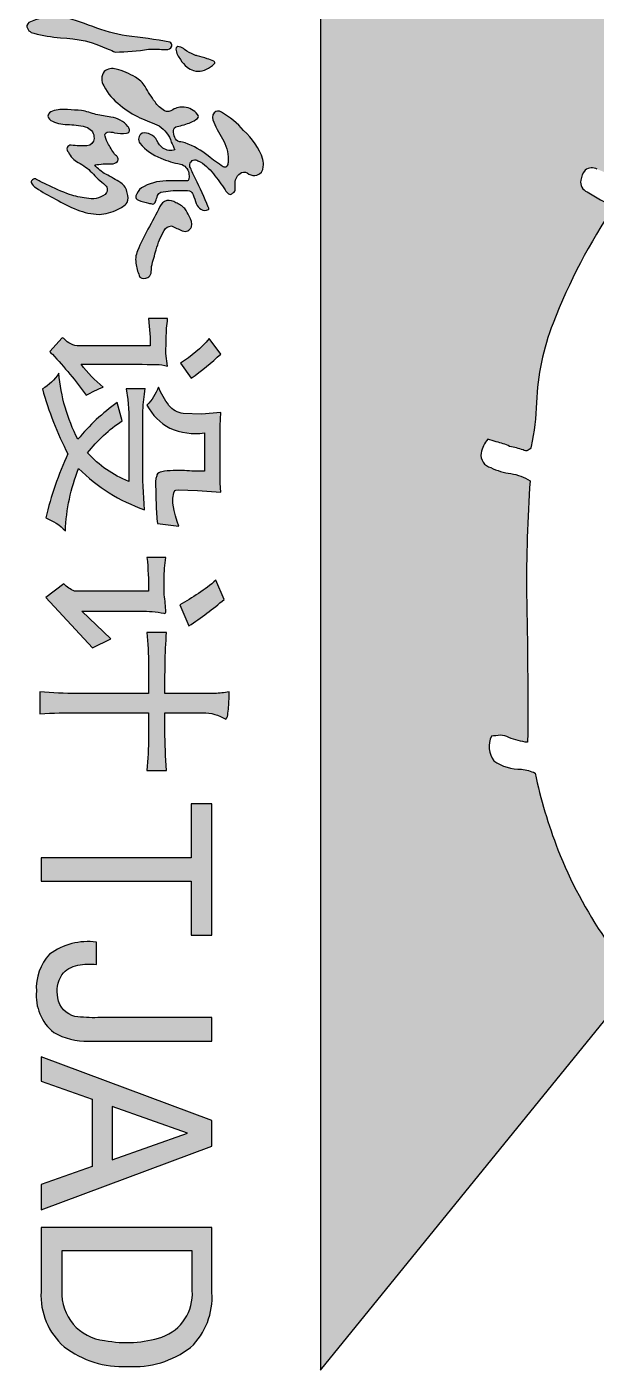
# Model space of a CAD drawing. Extents: x -395226 to -176901, y -140672 to 68263.
# Drawn here: x -377992 to -377512, y 10652 to 11785 of the extents above; entities that cross this region are included whole.
import ezdxf

# ---------------------------------------------------------------- set-up
doc = ezdxf.new("R2010")
doc.units = 0
doc.header["$LTSCALE"] = 1000
doc.header["$MEASUREMENT"] = 0
doc.layers.get('0').update_dxf_attribs({"linetype": 'CONTINUOUS'})
doc.layers.add('图框', color=7, linetype='CONTINUOUS')

# ---------------------------------------------------------------- blocks, each defined once
blk = doc.blocks.new('TJAD_TK_LOGO')
blk.add_hatch(color=256).paths.add_polyline_path([(0.3088, 0.2387, -0.055111), (0.2978, 0.218, -0.399817), (0.2889, 0.2131, -0.15154), (0.2813, 0.2164, -0.301448), (0.2805, 0.2256, 0.010306), (0.2893, 0.248, -0.01851), (0.2158, 0.3296, -0.103184), (0.1567, 0.4231, -0.120959), (0.1559, 0.5005, 0.063512), (0.1683, 0.6375, 0.024265), (0.1633, 0.7157, -0.039016), (0.1589, 0.7586, -0.148803), (0.1672, 0.7952, -0.063522), (0.1899, 0.8185, -0.021561), (0.1991, 0.8269), (0, 0.9887), (0, 0.0136), (1.2, 0.0136), (0.9015, 0.2562, -0.02734), (0.8698, 0.2318, -0.056811), (0.8015, 0.1955, -0.043653), (0.7428, 0.1781, 0.070224), (0.7398, 0.1676, -0.155586), (0.7336, 0.1464, -0.268078), (0.7145, 0.1445, 0.046034), (0.7138, 0.1514, -0.10837), (0.7157, 0.158, 0.067272), (0.7193, 0.1723, 0.007869), (0.606, 0.1714, -0.018474), (0.519, 0.1742, 0.089356), (0.5135, 0.1595, -0.084297), (0.509, 0.1441, -0.378712), (0.4979, 0.1366, -0.129516), (0.4872, 0.1418, 0.010082), (0.4893, 0.1483, -0.06366), (0.4927, 0.1585, -0.047427), (0.496, 0.17, 0.412458), (0.4928, 0.175, 0.04646), (0.4591, 0.1791, -0.083304), (0.3984, 0.1918, -0.056916)])
h = blk.add_hatch(color=256)
h.paths.add_polyline_path([(0.1087, -0.0549, 0.215782), (0.0955, -0.0527, 0.067417), (0.0878, -0.0572, -0.168397), (0.0723, -0.0608, -0.018722), (0.0557, -0.0587, 0.069135), (0.0371, -0.0584, -0.211583), (0.0322, -0.0571, 0.012327), (0.0271, -0.0542, 0.18165), (0.0227, -0.0546, 0.234564), (0.0145, -0.0607, 0.06939), (0.0092, -0.0773, 0.040114), (0.004, -0.1264, 0.00862), (0.0038, -0.1509, 0.034302), (0.0033, -0.1865, 0.240525), (0.0113, -0.1992, 0.151405), (0.014, -0.1995, 0.254247), (0.0165, -0.1924, 0.038225), (0.0174, -0.1663, -0.061608), (0.0194, -0.1463, 0.026815), (0.0223, -0.1127, -0.054652), (0.0257, -0.0929, -0.028262), (0.0289, -0.0835, -0.253686), (0.0385, -0.0789, 0.007206), (0.0489, -0.0782, -0.006599), (0.0729, -0.0746, 0.009999), (0.0841, -0.0723, -0.062381), (0.0934, -0.0735, -0.15567), (0.0993, -0.0771, -0.051163), (0.1052, -0.0853, -0.102101), (0.1065, -0.0911, -0.03095), (0.1072, -0.1291, 0.010088), (0.1069, -0.1503, -0.131285), (0.1038, -0.1627, -0.019629), (0.1006, -0.1683, -0.485137), (0.0962, -0.1696, 0.001583), (0.093, -0.1677, 0.165296), (0.0875, -0.1704, 0.24859), (0.0847, -0.1785, 0.066176), (0.0882, -0.1886, 0.038595), (0.0909, -0.1945, 0.378365), (0.0951, -0.1957, 0.077759), (0.1038, -0.1826, 0.016012), (0.1121, -0.17, 0.054651), (0.1183, -0.1552, 0.087206), (0.1231, -0.1116, 0.064902), (0.1173, -0.0684, 0.144064)])
h.paths.add_polyline_path([(0.0629, -0.0931), (0.0559, -0.0934), (0.0526, -0.0942), (0.0487, -0.0957), (0.0473, -0.0971), (0.0457, -0.0999, 0.333571), (0.0462, -0.1038, 0.045952), (0.0523, -0.1067, 0.064784), (0.0622, -0.1092, 0.210865), (0.0684, -0.1072, 0.127927), (0.0706, -0.102, 0.211886), (0.0696, -0.0958, 0.12013), (0.0674, -0.0941)], flags=17)
h.paths.add_polyline_path([(0.058, -0.146, -0.039434), (0.0609, -0.152, 0.054133), (0.0642, -0.1578, 0.123184), (0.0796, -0.1504, 0.140353), (0.0842, -0.1429, 0.284617), (0.0828, -0.1391, -0.012464), (0.0763, -0.135, 0.016141), (0.0639, -0.1258, -0.029736), (0.0406, -0.1269, -0.149024), (0.0367, -0.13, 0.190304), (0.0335, -0.134, 0.089845), (0.0332, -0.143, 0.171078), (0.0413, -0.1572, 0.249801), (0.0503, -0.1586, 0.378768), (0.055, -0.1529, 0.031236), (0.054, -0.1458), (0.0561, -0.1439)], flags=17)
h.paths.add_polyline_path([(0.1936, -0.0808, -0.130766), (0.1929, -0.0832, -0.049), (0.1889, -0.0904, 0.175351), (0.1867, -0.0955, 0.389375), (0.1886, -0.0971, 0.146359), (0.1966, -0.0935, 0.079034), (0.2024, -0.0886, 0.101244), (0.205, -0.0836, 0.132531), (0.2051, -0.0769, 0.067751), (0.2031, -0.0722, 0.050259), (0.1996, -0.0676, 0.454265), (0.198, -0.0678, 0.06765), (0.196, -0.0731, 0.007561)])
h.paths.add_polyline_path([(0.189, -0.104, 0.313541), (0.1862, -0.1002, 0.335576), (0.1832, -0.1018, 0.015792), (0.1784, -0.1349, -0.057755), (0.1712, -0.1608, 0.000363), (0.1628, -0.1859, 0.094511), (0.1671, -0.2072, 0.230423), (0.1705, -0.2113, 0.369117), (0.1764, -0.2058, 0.039319), (0.18, -0.1854, -0.109188), (0.1887, -0.1489, 0.00425), (0.1908, -0.1434, 0.032369), (0.1887, -0.118, -0.025515)])
h.paths.add_polyline_path([(0.251, -0.0452, 0.093827), (0.2363, -0.0633, 0.302072), (0.2373, -0.0679, 0.296548), (0.2444, -0.0681, 0.04254), (0.259, -0.0604, -0.129019), (0.2753, -0.0571, -0.117204), (0.2785, -0.0581, -0.328405), (0.2786, -0.0608, -0.051459), (0.2703, -0.0723, 0.085646), (0.2604, -0.09, 0.031903), (0.2597, -0.0932, -0.315533), (0.2562, -0.0979, -0.134544), (0.2509, -0.099, -0.408117), (0.2479, -0.0961, 0.035639), (0.2445, -0.0851, 0.084333), (0.2416, -0.0806, 0.358627), (0.239, -0.0802, 0.227473), (0.2329, -0.092, 0.148882), (0.235, -0.0994, -0.254787), (0.2358, -0.1059, -0.110418), (0.229, -0.1131, -0.032156), (0.2173, -0.1207, 0.122106), (0.2102, -0.1279, 0.074479), (0.2035, -0.1443, 0.233421), (0.2058, -0.152, 0.316166), (0.2167, -0.1523, 0.122903), (0.2315, -0.1397, 0.056501), (0.2413, -0.1246, -0.025506), (0.2474, -0.11, -0.174643), (0.2597, -0.1006, 0.004602), (0.2657, -0.0979, -0.251477), (0.2643, -0.107, -0.130218), (0.2586, -0.1116, 0.16089), (0.2539, -0.1165, 0.172735), (0.253, -0.123, 0.448793), (0.2607, -0.1246, 0.141971), (0.272, -0.1086, 0.057248), (0.2765, -0.0945, -0.334885), (0.2836, -0.0873, -0.076773), (0.2877, -0.0871, -0.545841), (0.2894, -0.0894, -0.008092), (0.2895, -0.1045, 0.139136), (0.2949, -0.1235, 0.144746), (0.301, -0.1277, 0.355116), (0.3041, -0.1263, 0.046986), (0.3064, -0.118, 0.052614), (0.3072, -0.1148, 0.237681), (0.3057, -0.1128, 0.025436), (0.3015, -0.1114, -0.354836), (0.298, -0.1075, -0.049448), (0.2968, -0.0935, -0.035628), (0.2969, -0.0883, -0.387964), (0.3001, -0.084, -0.009611), (0.3071, -0.0814, 0.187317), (0.3113, -0.0778, 0.232403), (0.3115, -0.0721, 0.143525), (0.3105, -0.0719, 0.022411), (0.2879, -0.0821, -0.00319), (0.2795, -0.086, -0.206179), (0.276, -0.0863, -0.165764), (0.2735, -0.0838, -0.217969), (0.274, -0.0802, -0.110096), (0.2841, -0.0684, -0.031862), (0.2964, -0.0594, 0.078929), (0.2994, -0.0567, 0.264707), (0.2996, -0.0548, 0.034215), (0.298, -0.0525, 0.174735), (0.2957, -0.0516, 0.001752), (0.2917, -0.0518, -0.177458), (0.2867, -0.0505, -0.140307), (0.2831, -0.0469, -0.275752), (0.2842, -0.0412, 0.167681), (0.2852, -0.035, 0.301407), (0.2787, -0.0302, 0.08311), (0.273, -0.0304, 0.130737)])
h.paths.add_polyline_path([(0.3265, -0.1185, 0.027579), (0.3434, -0.1267, 0.154526), (0.3537, -0.1275, 0.082415), (0.3631, -0.1246, 0.312986), (0.3634, -0.1187, 0.221824), (0.3602, -0.1161, 0.031656), (0.355, -0.1158, -0.00721), (0.3422, -0.1122, -0.071904), (0.3274, -0.106, -0.267193), (0.324, -0.1005, -0.023267), (0.3278, -0.0922, 0.395574), (0.3247, -0.0851, 0.188464), (0.3166, -0.0869, 0.051998), (0.3107, -0.0902, 0.108508), (0.3062, -0.0972, 0.200123), (0.3045, -0.1041, 0.191616), (0.3078, -0.1086, -0.01282)])
h.paths.add_polyline_path([(0.3061, -0.1345, 0.188222), (0.2987, -0.1344, 0.20573), (0.2909, -0.1393, 0.018376), (0.2852, -0.1492, -0.117409), (0.2773, -0.1592, -0.060927), (0.2765, -0.1465, 0.215117), (0.2745, -0.1419, 0.470033), (0.2699, -0.1433, -0.045545), (0.2616, -0.1486, -0.074224), (0.2553, -0.1514, -0.568137), (0.252, -0.1485, -0.07678), (0.2526, -0.1441, 0.100197), (0.2529, -0.1346, 0.387299), (0.2502, -0.1327, 0.118665), (0.2478, -0.1338, 0.185429), (0.2406, -0.1469, -0.018374), (0.2387, -0.1583, 0.026924), (0.2355, -0.1694, -0.013447), (0.2349, -0.18, 0.097057), (0.2361, -0.1921, 0.277047), (0.2398, -0.1951, 0.192921), (0.2429, -0.1932, 0.125735), (0.2464, -0.1796, -0.084178), (0.2486, -0.1648, -0.292454), (0.2566, -0.1598, -0.427415), (0.2627, -0.1662, -0.039723), (0.2621, -0.1773, 0.744354), (0.2674, -0.1794, 0.173973), (0.2753, -0.1721, -0.079593), (0.2831, -0.1615, 0.037997), (0.2923, -0.1518, -0.536451), (0.3002, -0.1519, -0.220641), (0.3027, -0.1657, -0.033334), (0.3, -0.1785, -0.02197), (0.2922, -0.1962, -0.036413), (0.288, -0.2042, 0.059035), (0.2879, -0.2046, 0.221247), (0.2894, -0.2077, 0.229092), (0.2907, -0.2079, 0.104052), (0.2938, -0.2056, 0.039622), (0.3034, -0.1893, 0.031663), (0.3116, -0.1728, 0.083922), (0.3151, -0.1559, 0.095464), (0.3114, -0.1418, 0.118136)])
h.paths.add_polyline_path([(0.4291, -0.0935), (0.4405, -0.0853, 0.028783), (0.4221, -0.0627), (0.4102, -0.0715, -0.06685)])
h.paths.add_polyline_path([(0.4215, -0.1047), (0.4022, -0.1042), (0.3969, -0.1036), (0.3948, -0.1036), (0.3948, -0.1181), (0.4007, -0.1176), (0.4092, -0.1169), (0.4158, -0.1168), (0.4158, -0.1709, -0.223037), (0.4102, -0.1829, -0.003297), (0.4095, -0.1842), (0.42, -0.1936, 0.201777), (0.4221, -0.1917, -0.033526), (0.4536, -0.1659, -0.02738), (0.4473, -0.1527, -0.067274), (0.4298, -0.1697, -0.004515), (0.43, -0.112, -0.051491), (0.4312, -0.1036)])
h.paths.add_polyline_path([(0.4681, -0.0776), (0.4676, -0.0915, -0.202539), (0.4614, -0.1024, -0.066868), (0.4473, -0.1105, -0.101276), (0.4613, -0.1193, 0.145344), (0.4788, -0.1017, 0.140249), (0.4824, -0.0753, -0.003162), (0.5118, -0.0753, -0.016144), (0.5113, -0.0906, 0.052901), (0.5122, -0.1087, 0.214665), (0.5146, -0.1118, 0.093296), (0.5153, -0.1118, 0.137117), (0.5238, -0.1126, 0.000424), (0.5373, -0.1123, 0.022294), (0.5517, -0.1112), (0.5538, -0.0948), (0.5502, -0.0961), (0.5458, -0.0974), (0.5419, -0.0985), (0.5363, -0.0994), (0.5323, -0.0995), (0.5266, -0.0985), (0.5261, -0.0963), (0.5266, -0.0805), (0.5279, -0.0627), (0.5208, -0.0631), (0.5109, -0.0633), (0.4981, -0.0633), (0.4859, -0.0633), (0.4771, -0.0632), (0.4669, -0.0627)])
h.paths.add_polyline_path([(0.5056, -0.1225, -0.002263), (0.4652, -0.1224, -0.028919), (0.4487, -0.1207), (0.4487, -0.1351), (0.4568, -0.134), (0.467, -0.1332, -0.001197), (0.5012, -0.1332, 0.000411), (0.5195, -0.1332, -0.117897), (0.4977, -0.1647, -0.081518), (0.4732, -0.1382), (0.4592, -0.142, 0.067412), (0.4873, -0.1722, -0.099344), (0.4368, -0.1867, -0.117302), (0.4487, -0.1993, 0.051291), (0.4985, -0.1798, 0.052048), (0.5475, -0.1968, -0.102524), (0.5573, -0.1817, -0.086164), (0.5097, -0.1716, 0.112398), (0.5412, -0.1212, -0.018709)])
h.paths.add_polyline_path([(0.6036, -0.1181), (0.6036, -0.1747, -0.094232), (0.598, -0.1829), (0.6085, -0.1968), (0.647, -0.1609), (0.64, -0.147), (0.619, -0.1691), (0.619, -0.1241, -0.058001), (0.6207, -0.1057, 0.319569), (0.6199, -0.1049, 0.045142), (0.6064, -0.1062, 0.020451), (0.5944, -0.1061, -0.034776), (0.5777, -0.1049), (0.5777, -0.1193, -0.030546)])
h.paths.add_polyline_path([(0.6099, -0.0601), (0.5952, -0.0664, -0.049542), (0.6141, -0.0941), (0.6302, -0.0872, 0.030356)])
h.paths.add_polyline_path([(0.6595, -0.1054, -0.019379), (0.6351, -0.1042), (0.6351, -0.1193, -0.02608), (0.6603, -0.1181), (0.682, -0.1181), (0.682, -0.1729, -0.021278), (0.6806, -0.2012), (0.6974, -0.2012, -0.017067), (0.6967, -0.1716), (0.6967, -0.1181), (0.7148, -0.1181, -0.024313), (0.7409, -0.1193), (0.7409, -0.1042, -0.018656), (0.7103, -0.1055), (0.6967, -0.1055), (0.6967, -0.0765, -0.143011), (0.7016, -0.0589, 0.162811), (0.697, -0.0572, 0.035376), (0.6847, -0.0564, 0.004148), (0.6806, -0.0564, -0.046173), (0.6819, -0.0675, -0.00345), (0.682, -0.1055, -0.001359)])
h.paths.add_polyline_path([(0.7665, -0.0695), (0.7665, -0.0854), (0.8078, -0.0854), (0.8078, -0.2004), (0.8257, -0.2004), (0.8257, -0.0854), (0.867, -0.0854), (0.867, -0.0695)])
h.paths.add_polyline_path([(0.9301, -0.1569, -0.040499), (0.9291, -0.1744, -0.3078), (0.915, -0.1875, -0.189438), (0.8973, -0.1845, -0.186489), (0.89, -0.1721, -0.07743), (0.8894, -0.158), (0.8723, -0.158, 0.198241), (0.8816, -0.1938, 0.214326), (0.9098, -0.2039, 0.249549), (0.9415, -0.1907, 0.135294), (0.948, -0.1641), (0.948, -0.0695), (0.9301, -0.0695)])
h.paths.add_polyline_path([(1.0285, -0.0695), (1.0088, -0.0695), (0.9602, -0.2004), (0.9786, -0.2004), (0.9926, -0.1613), (1.0441, -0.1613), (1.0579, -0.2004), (1.0772, -0.2004)])
h.paths.add_polyline_path([(1.0186, -0.0882), (1.0389, -0.146), (0.9981, -0.146)], flags=16)
h.paths.add_polyline_path([(1.0908, -0.0695), (1.0908, -0.2004), (1.1399, -0.2004, 0.229129), (1.182, -0.1827, 0.179316), (1.1971, -0.1343, 0.181564), (1.1826, -0.0858, 0.220204), (1.1406, -0.0695)])
h.paths.add_polyline_path([(1.1086, -0.0846), (1.1391, -0.0846, -0.337188), (1.1746, -0.1078, -0.124189), (1.1773, -0.1517, -0.40123), (1.1391, -0.1844), (1.1086, -0.1844)], flags=16)
for points in [[(0, 0.9887), (0, 0.0136), (1.2, 0.0136)], [(0.867, -0.0695), (0.7665, -0.0695), (0.7665, -0.0854), (0.8078, -0.0854), (0.8078, -0.2004), (0.8257, -0.2004), (0.8257, -0.0854), (0.867, -0.0854)], [(1.0088, -0.0695), (0.9602, -0.2004), (0.9786, -0.2004), (0.9926, -0.1613), (1.0441, -0.1613), (1.0579, -0.2004), (1.0772, -0.2004), (1.0285, -0.0695)], [(1.0186, -0.0882), (0.9981, -0.146), (1.0389, -0.146)]]:
    blk.add_lwpolyline(points, close=True)
for points in [[(0.2805, 0.2256, 0.301448), (0.2813, 0.2164, 0.15154), (0.2889, 0.2131, 0.399817), (0.2978, 0.218, 0.055111), (0.3088, 0.2387, 0.056916), (0.3984, 0.1918, 0.083304), (0.4591, 0.1791, -0.046418), (0.4928, 0.175, -0.509372), (0.4955, 0.1688, 0.042269), (0.4927, 0.1585, 0.06366), (0.4893, 0.1483, -0.010082), (0.4872, 0.1418, 0.129516), (0.4979, 0.1366, 0.378712), (0.509, 0.1441, 0.084297), (0.5135, 0.1595, -0.089356), (0.519, 0.1742, 0.018474), (0.606, 0.1714, -0.007869), (0.7193, 0.1723, -0.067272), (0.7157, 0.158, 0.10837), (0.7138, 0.1514, -0.046034), (0.7145, 0.1445, 0.268078), (0.7336, 0.1464, 0.155586), (0.7398, 0.1676, -0.070224), (0.7428, 0.1781, 0.043653), (0.8015, 0.1955, 0.056811), (0.8698, 0.2318, 0.042991)], [(0.6099, -0.0601), (0.5952, -0.0664, -0.049542), (0.6141, -0.0941), (0.6302, -0.0872, 0.030356), (0.6099, -0.0601, -0.367543)], [(0.7016, -0.0589, 0.162811), (0.697, -0.0572, 0.035376), (0.6847, -0.0564, 0.004148), (0.6806, -0.0564, -0.046173), (0.6819, -0.0675, -0.00345), (0.682, -0.1055, -0.001359), (0.6595, -0.1054, -0.019379), (0.6351, -0.1042), (0.6351, -0.1193, -0.02608), (0.6603, -0.1181), (0.682, -0.1181), (0.682, -0.1729, -0.021278), (0.6806, -0.2012), (0.6974, -0.2012, -0.017067), (0.6967, -0.1716), (0.6967, -0.1181), (0.7151, -0.1181, -0.024106), (0.7409, -0.1193), (0.7409, -0.1042, -0.018656), (0.7103, -0.1055), (0.6967, -0.1055), (0.6967, -0.0765, -0.143011), (0.7016, -0.0589, -0.556347)], [(0.1979, -0.068, 0.064778), (0.196, -0.0731, 0.007561), (0.1936, -0.0808, -0.130766), (0.1929, -0.0832, -0.049), (0.1889, -0.0904, 0.145283), (0.1868, -0.0946, 0.551757), (0.1886, -0.0971, 0.146359), (0.1966, -0.0935, 0.079034), (0.2024, -0.0886, 0.101244), (0.205, -0.0836, 0.132531), (0.2051, -0.0769, 0.09128), (0.2022, -0.0707, 0.033188), (0.1998, -0.0677, 0.58845), (0.1979, -0.068, 1.283189)], [(0.4405, -0.0853, 0.028783), (0.4221, -0.0627), (0.4102, -0.0715, -0.06685), (0.4291, -0.0935), (0.4405, -0.0853)], [(0.324, -0.1005, -0.023267), (0.3278, -0.0922, 0.395574), (0.3247, -0.0851, 0.188464), (0.3166, -0.0869, 0.051998), (0.3107, -0.0902, 0.108508), (0.3062, -0.0972, 0.200123), (0.3045, -0.1041, 0.239968), (0.3091, -0.1093, -0.011966), (0.3265, -0.1185, 0.026796), (0.3429, -0.1265, 0.16248), (0.3537, -0.1275, 0.082415), (0.3631, -0.1246, 0.312986), (0.3634, -0.1187, 0.221824), (0.3602, -0.1161, 0.031656), (0.355, -0.1158, -0.00721), (0.3422, -0.1122, -0.071904), (0.3274, -0.106, -0.267193), (0.324, -0.1005, -1.034673)], [(0.1832, -0.1018, 0.015792), (0.1784, -0.1349, -0.057755), (0.1712, -0.1608, 0.000363), (0.1628, -0.1859, 0.094511), (0.1671, -0.2072, 0.230423), (0.1705, -0.2113, 0.369117), (0.1764, -0.2058, 0.039319), (0.18, -0.1854, -0.109188), (0.1887, -0.1489, 0.00425), (0.1908, -0.1434, 0.032369), (0.1887, -0.118, -0.024093), (0.189, -0.1048, 0.365167), (0.1862, -0.1002, 0.335576), (0.1832, -0.1018, -4.82272)], [(0.4312, -0.1036), (0.4215, -0.1047), (0.4022, -0.1042), (0.3969, -0.1036), (0.3948, -0.1036), (0.3948, -0.1036), (0.3948, -0.1181), (0.4007, -0.1176), (0.4092, -0.1169), (0.4158, -0.1168), (0.4158, -0.171, -0.221898), (0.4102, -0.1829, -0.003297), (0.4095, -0.1842), (0.42, -0.1936, 0.201777), (0.4221, -0.1917, -0.033526), (0.4536, -0.1659, -0.02738), (0.4473, -0.1527, -0.067274), (0.4298, -0.1697, -0.004515), (0.43, -0.112, -0.051491), (0.4312, -0.1036, 1.276431)], [(0.4487, -0.1206), (0.4487, -0.1351), (0.4568, -0.134), (0.467, -0.1332, -0.001197), (0.5012, -0.1332, 0.000411), (0.5195, -0.1332, -0.117897), (0.4977, -0.1647, -0.081518), (0.4732, -0.1382), (0.4592, -0.142, 0.067412), (0.4873, -0.1722, -0.099344), (0.4368, -0.1867, -0.117302), (0.4487, -0.1993, 0.051291), (0.4985, -0.1798, 0.052048), (0.5475, -0.1968, -0.102524), (0.5573, -0.1817, -0.086164), (0.5097, -0.1716, 0.112398), (0.5412, -0.1212, -0.018709), (0.5056, -0.1225, -0.002263), (0.4652, -0.1224, -0.029288), (0.4485, -0.1206, -12.247816)], [(0.2478, -0.1338, 0.185682), (0.2406, -0.1469, -0.018341), (0.2387, -0.1583, 0.026924), (0.2355, -0.1694, -0.013447), (0.2349, -0.18, 0.093363), (0.236, -0.1917, 0.304335), (0.2398, -0.1951, 0.291554), (0.2438, -0.1916, 0.117574), (0.2464, -0.1787, -0.079063), (0.2486, -0.1648, -0.300592), (0.2569, -0.1598, -0.368552), (0.2626, -0.1652, -0.043209), (0.2621, -0.1773, 0.744354), (0.2674, -0.1794, 0.177438), (0.2754, -0.1719, -0.078291), (0.2831, -0.1615, 0.039946), (0.2927, -0.1512, -0.451499), (0.2998, -0.1514, -0.230308), (0.3027, -0.1657, -0.033334), (0.3, -0.1785, -0.02197), (0.2922, -0.1962, -0.034481), (0.2883, -0.2038, 0.327695), (0.2882, -0.2061, 0.128468), (0.2894, -0.2077, 0.229092), (0.2907, -0.2079, 0.151567), (0.2948, -0.2041, 0.035943), (0.3034, -0.1893, 0.031663), (0.3116, -0.1728, 0.083922), (0.3151, -0.1559, 0.095464), (0.3114, -0.1418, 0.118136), (0.3061, -0.1345, 0.188222), (0.2987, -0.1344, 0.20573), (0.2909, -0.1393, 0.021251), (0.2844, -0.1508, -0.101043), (0.2773, -0.1592, -0.060927), (0.2765, -0.1465, 0.215117), (0.2745, -0.1419, 0.470033), (0.2699, -0.1433, -0.045545), (0.2616, -0.1486, -0.074224), (0.2553, -0.1514, -0.417651), (0.2521, -0.1497, -0.097649), (0.2526, -0.1441, 0.097114), (0.253, -0.1349, 0.421439), (0.2502, -0.1327, 0.118665), (0.2478, -0.1338, 0.480434)]]:
    blk.add_lwpolyline(points, format="xyb")
for points in [[(0.273, -0.0304, 0.130737), (0.251, -0.0452, 0.088699), (0.2369, -0.0622, 0.387064), (0.2373, -0.0679, 0.296548), (0.2444, -0.0681, 0.04254), (0.259, -0.0604, -0.129019), (0.2753, -0.0571, -0.117204), (0.2785, -0.0581, -0.328405), (0.2786, -0.0608, -0.051459), (0.2703, -0.0723, 0.085646), (0.2604, -0.09, 0.042347), (0.2595, -0.0943, -0.257362), (0.2562, -0.0979, -0.134544), (0.2509, -0.099, -0.408117), (0.2479, -0.0961, 0.033303), (0.2447, -0.0858, 0.096312), (0.2416, -0.0806, 0.428215), (0.2386, -0.0805, 0.197066), (0.233, -0.0907, 0.173607), (0.235, -0.0994, -0.254787), (0.2358, -0.1059, -0.110418), (0.229, -0.1131, -0.032156), (0.2173, -0.1207, 0.123756), (0.2101, -0.1281, 0.067355), (0.2039, -0.1428, 0.278531), (0.2058, -0.152, 0.316166), (0.2167, -0.1523, 0.122903), (0.2315, -0.1397, 0.056501), (0.2413, -0.1246, -0.025506), (0.2474, -0.11, -0.174643), (0.2597, -0.1006, 0.004602), (0.2657, -0.0979, -0.251477), (0.2643, -0.107, -0.130218), (0.2586, -0.1116, 0.16089), (0.2539, -0.1165, 0.172735), (0.253, -0.123, 0.448793), (0.2607, -0.1246, 0.141971), (0.272, -0.1086, 0.060529), (0.2766, -0.0936, -0.306995), (0.2836, -0.0873, -0.076773), (0.2877, -0.0871, -0.332365), (0.2894, -0.0882, -0.00874), (0.2895, -0.1045, 0.139136), (0.2949, -0.1235, 0.144746), (0.301, -0.1277, 0.411443), (0.3043, -0.1258, 0.044065), (0.3064, -0.118, 0.052614), (0.3072, -0.1148, 0.288852), (0.3052, -0.1126, 0.027434), (0.3007, -0.1112, -0.22073), (0.2982, -0.1087, -0.053716), (0.2968, -0.0935, -0.048058), (0.2971, -0.0866, -0.264203), (0.3001, -0.084, -0.009366), (0.3069, -0.0815, 0.189138), (0.3112, -0.0779, 0.23794), (0.3115, -0.0721, 0.298753), (0.3095, -0.0723, 0.021447), (0.2879, -0.0821, -0.00319), (0.2795, -0.086, -0.206179), (0.276, -0.0863, -0.165764), (0.2735, -0.0838, -0.217969), (0.274, -0.0802, -0.110096), (0.2841, -0.0684, -0.031862), (0.2964, -0.0594, 0.078929), (0.2994, -0.0567, 0.347861), (0.2993, -0.0542, 0.026782), (0.298, -0.0525, 0.206765), (0.2952, -0.0516, 0.001894), (0.291, -0.0518, -0.151169), (0.2867, -0.0505, -0.140307), (0.2831, -0.0469, -0.275752), (0.2842, -0.0412, 0.167681), (0.2852, -0.035, 0.301407), (0.2787, -0.0302, 0.08311)], [(0.5517, -0.1112), (0.5538, -0.0948), (0.5502, -0.0961), (0.5458, -0.0974), (0.5419, -0.0985), (0.5363, -0.0994), (0.5323, -0.0995), (0.5283, -0.0988), (0.5265, -0.0979), (0.5263, -0.0971), (0.5261, -0.0954), (0.5266, -0.0805), (0.5279, -0.0627), (0.5208, -0.0631), (0.5109, -0.0633), (0.4981, -0.0633), (0.4859, -0.0633), (0.4771, -0.0632), (0.4669, -0.0627), (0.4681, -0.0776), (0.4676, -0.0915, -0.202539), (0.4614, -0.1024, -0.066868), (0.4473, -0.1105, -0.101276), (0.4613, -0.1193, 0.145344), (0.4788, -0.1017, 0.140249), (0.4824, -0.0753, -0.003162), (0.5118, -0.0753), (0.5118, -0.0753, -0.016144), (0.5113, -0.0906, 0.050777), (0.5121, -0.108, 0.255064), (0.5146, -0.1118, 0.093296), (0.5153, -0.1118, 0.137117), (0.5238, -0.1126, 0.000424), (0.5373, -0.1123, 0.022294)], [(0.9301, -0.0695), (0.9301, -0.1569, -0.040499), (0.9291, -0.1744, -0.3078), (0.915, -0.1875, -0.189438), (0.8973, -0.1845, -0.186489), (0.89, -0.1721, -0.07743), (0.8894, -0.158), (0.8723, -0.158, 0.198241), (0.8816, -0.1938, 0.214326), (0.9098, -0.2039, 0.249549), (0.9415, -0.1907, 0.135294), (0.948, -0.1641), (0.948, -0.0695)], [(1.0908, -0.0695), (1.0908, -0.2004), (1.1399, -0.2004, 0.229129), (1.182, -0.1827, 0.179316), (1.1971, -0.1343, 0.181564), (1.1826, -0.0858, 0.220204), (1.1406, -0.0695)], [(1.1086, -0.0846), (1.1086, -0.1844), (1.1391, -0.1844, 0.40123), (1.1773, -0.1517, 0.124189), (1.1746, -0.1078, 0.337188), (1.1391, -0.0846)], [(0.5777, -0.1049), (0.5777, -0.1193, -0.030546), (0.6036, -0.1181), (0.6036, -0.1747, -0.094232), (0.598, -0.1829), (0.6085, -0.1968), (0.647, -0.1609), (0.64, -0.147), (0.619, -0.1691), (0.619, -0.1241, -0.055814), (0.6205, -0.1063, 0.652499), (0.6196, -0.1049, 0.044194), (0.6064, -0.1062, 0.020451), (0.5944, -0.1061, -0.034776)]]:
    blk.add_lwpolyline(points, format="xyb", close=True)
blk = doc.blocks.new('TJAD_TK_A0')
at = {"color": 1, "xscale": 22.02171320475958, "yscale": 22.02171320475958, "zscale": 22.02171320475958}
blk.add_blockref('TJAD_TK_LOGO', (2098.787, -92.377), dxfattribs=at)
blk = doc.blocks.new('TK-A0')
at = {"layer": '图框', "xscale": 50, "yscale": 50, "zscale": 50, "rotation": 270}
blk.add_blockref('TJAD_TK_A0', (1060.1, 108100), dxfattribs=at)

msp = doc.modelspace()

# ---------------------------------------------------------------- block references
msp.add_blockref('TK-A0', (-374200.7, 8812.9))

doc.saveas('drawing.dxf')
